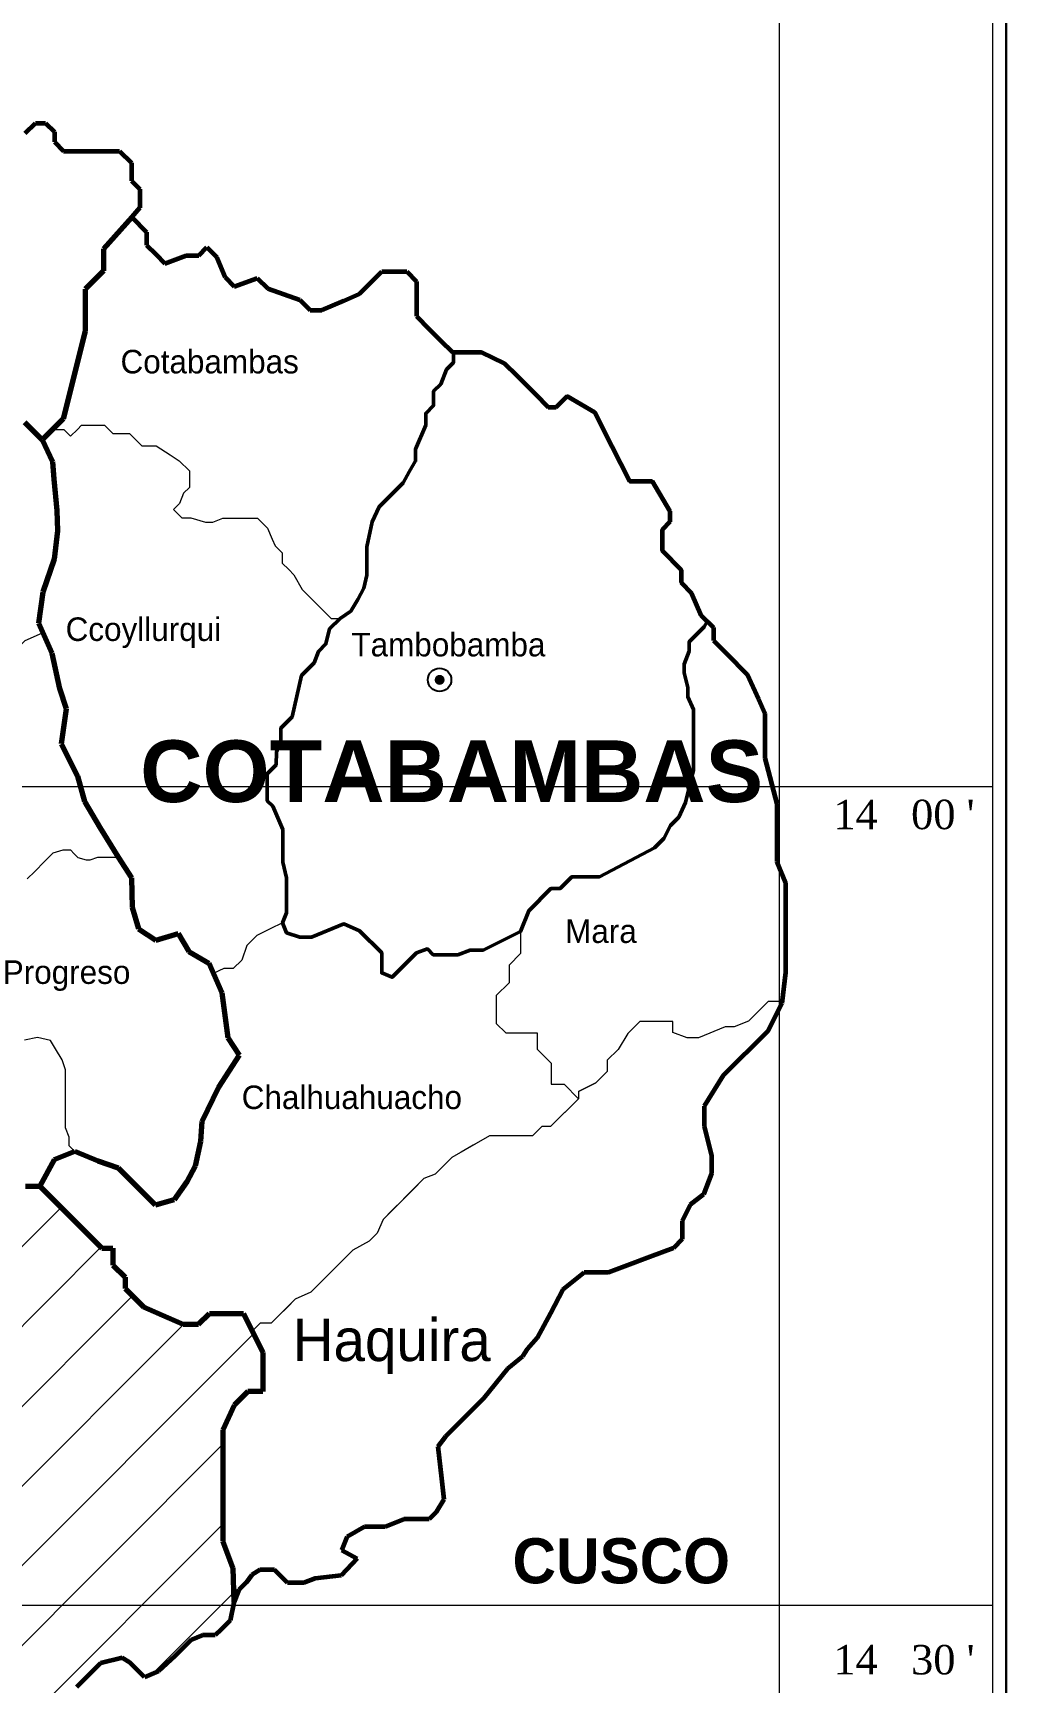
# Model space of a CAD drawing. Header units: metres. Extents: x 758904 to 760277, y 8387332 to 8388258.
# Drawn here: x 760204.64 to 760210.12, y 8387929.39 to 8387938.69 of the extents above; entities that cross this region are included whole.
import ezdxf

# ---------------------------------------------------------------- set-up
doc = ezdxf.new("R2010")
doc.units = ezdxf.units.M
doc.layers.add('05', color=5, linetype='Continuous')
doc.layers.add('CAJA AGUA', color=140, linetype='Continuous')
for name, color, linetype, lineweight in [('8', 5, 'Continuous', 60), ('Cap Prov', 94, 'Continuous', 25), ('Distrito', 212, 'Continuous', 25), ('Ejes de Coordenadas', 38, 'Continuous', 5), ('PERFIL', 150, 'Continuous', 9), ('PLUMA 2', 121, 'Continuous', 9), ('poste', 131, 'Continuous', 30), ('Red vías Vecinales', 106, 'Continuous', 40)]:
    doc.layers.add(name, color=color, linetype=linetype, lineweight=lineweight)
doc.styles.add('ARIAL', font='arial.ttf')
doc.styles.add('century', font='GOTHIC.TTF')

msp = doc.modelspace()

# ---------------------------------------------------------------- hatches: boundary and pattern name
msp.add_hatch(color=256).paths.add_polyline_path([(760206.9561, 8387935.0431, 1), (760206.8997, 8387935.0431, 1)])
at = {"layer": 'PERFIL'}
h = msp.add_hatch(dxfattribs=at)
h.set_pattern_fill('ANSI31', color=3, scale=0.1, style=0)
h.set_pattern_definition([(45, (-467.80067, -17601.13015), (-0.224506403027, 0.224506403027), [])])
h.paths.add_polyline_path([(760205.7054, 8387930.8177), (760205.7687, 8387930.9559), (760205.8461, 8387931.0333), (760205.9305, 8387931.0333), (760205.9305, 8387931.2535), (760205.8718, 8387931.3733), (760205.8226, 8387931.4736), (760205.7335, 8387931.4736), (760205.6305, 8387931.4736), (760205.5694, 8387931.4125), (760205.4828, 8387931.4125), (760205.3958, 8387931.4503), (760205.2586, 8387931.51), (760205.1542, 8387931.6143), (760205.1542, 8387931.6775), (760205.0863, 8387931.7455), (760205.0863, 8387931.8415), (760205.0229, 8387931.8415), (760204.976, 8387931.8884), (760204.9244, 8387931.94), (760204.8213, 8387932.0431), (760204.7604, 8387932.1041), (760204.6735, 8387932.1909), (760204.5938, 8387932.1909), (760204.4812, 8387932.1909), (760204.3919, 8387932.1909), (760204.3305, 8387932.1295), (760204.3305, 8387929.829), (760205.764, 8387929.829), (760205.7672, 8387929.8445), (760205.7617, 8387930.0399), (760205.7054, 8387930.1898)])
h.paths.add_polyline_path([(760204.3305, 8387932.1295), (760204.3215, 8387932.1206), (760204.2407, 8387932.0398), (760204.2008, 8387931.9265), (760204.1717, 8387931.8439), (760204.0122, 8387931.9002), (760203.97, 8387931.858), (760203.8251, 8387931.7731), (760203.7477, 8387931.6879), (760203.635, 8387931.5832), (760203.5616, 8387931.5531), (760203.4991, 8387931.6156), (760203.3398, 8387931.6156), (760203.3398, 8387931.4837), (760203.3077, 8387931.2109), (760203.1807, 8387931.0518), (760203.1319, 8387930.782), (760203.0762, 8387930.6774), (760203.0762, 8387930.6026), (760203.0485, 8387930.575), (760202.993, 8387930.5194), (760202.9664, 8387930.4348), (760202.9469, 8387930.3727), (760202.8974, 8387930.3232), (760202.8974, 8387930.2404), (760202.9187, 8387930.1848), (760202.9402, 8387930.1289), (760202.9573, 8387930.0843), (760202.9767, 8387930.0337), (760202.9767, 8387929.9904), (760203.0133, 8387929.9538), (760203.0133, 8387929.8713), (760202.9988, 8387929.829), (760204.3305, 8387929.829)])
h.paths.add_polyline_path([(760204.3305, 8387929.829), (760202.9988, 8387929.829), (760202.9922, 8387929.8098), (760202.9922, 8387929.7622), (760202.9922, 8387929.7165), (760202.9922, 8387929.6709), (760202.9406, 8387929.6709), (760202.9148, 8387929.6967), (760202.8594, 8387929.6967), (760202.8666, 8387929.6771), (760202.8666, 8387929.6461), (760202.8925, 8387929.5922), (760202.9045, 8387929.5344), (760202.9464, 8387929.4924), (760202.9575, 8387929.414), (760202.9575, 8387929.3691), (760202.9395, 8387929.3232), (760202.9395, 8387929.2633), (760202.9395, 8387929.1964), (760202.9395, 8387929.123), (760202.9395, 8387929.0641), (760202.9555, 8387929.0242), (760202.9445, 8387928.9474), (760202.9305, 8387928.8785), (760202.9455, 8387928.8066), (760202.9795, 8387928.7727), (760203.0085, 8387928.7293), (760203.0481, 8387928.6699), (760203.0634, 8387928.6275), (760203.091, 8387928.5508), (760203.1186, 8387928.4741), (760203.1324, 8387928.4034), (760203.1435, 8387928.3464), (760203.1435, 8387928.2597), (760203.1164, 8387928.1719), (760203.0994, 8387928.0934), (760203.0824, 8387928.0006), (760203.0505, 8387927.9108), (760203.0229, 8387927.8332), (760203.0002, 8387927.7695), (760202.9885, 8387927.6431), (760203.0279, 8387927.6728), (760203.1085, 8387927.683), (760203.1932, 8387927.6687), (760203.2736, 8387927.6533), (760203.35, 8387927.6038), (760203.3841, 8387927.5121), (760203.4615, 8387927.4348), (760203.4615, 8387927.344), (760203.4722, 8387927.2785), (760203.5162, 8387927.2358), (760203.5754, 8387927.2657), (760203.606, 8387927.4038), (760203.6927, 8387927.4904), (760203.7864, 8387927.5576), (760203.8928, 8387927.6196), (760204.067, 8387927.6196), (760204.1175, 8387927.6433), (760204.1611, 8387927.6891), (760204.2079, 8387927.7014), (760204.2754, 8387927.7414), (760204.3146, 8387927.7296), (760204.3305, 8387927.7318)])
h.paths.add_polyline_path([(760205.5274, 8387929.6334), (760205.5914, 8387929.6603), (760205.6627, 8387929.6603), (760205.6957, 8387929.6933), (760205.7463, 8387929.7439), (760205.764, 8387929.829), (760204.3305, 8387929.829), (760204.3305, 8387927.7318), (760204.416, 8387927.7438), (760204.4839, 8387927.7832), (760204.554, 8387927.8231), (760204.6103, 8387927.8209), (760204.6829, 8387927.8467), (760204.7465, 8387927.9523), (760204.7655, 8387928.1347), (760204.7224, 8387928.208), (760204.6922, 8387928.3626), (760204.521, 8387928.5338), (760204.46, 8387928.7524), (760204.5171, 8387929.0037), (760204.5914, 8387929.0779), (760204.7048, 8387929.1914), (760204.8802, 8387929.3668), (760205.0163, 8387929.5029), (760205.1376, 8387929.532), (760205.181, 8387929.5066), (760205.2639, 8387929.4236), (760205.3422, 8387929.4567), (760205.4343, 8387929.5421)])
h.paths.add_polyline_path([(760203.3434, 8387929.7958), (760204.8054, 8387929.7958), (760204.8054, 8387930.082), (760203.3434, 8387930.082)], flags=9)
h.paths.add_polyline_path([(760200.7693, 8387929.9753), (760203.6195, 8387929.9753), (760203.6195, 8387930.5884), (760200.7693, 8387930.5884)], flags=9)

# ---------------------------------------------------------------- linework, layer by layer
at = {"lineweight": 60}
for p, q in [((760204.5922, 8387938.1229), (760204.65, 8387938.1806)), ((760204.65, 8387938.1806), (760204.7057, 8387938.1806)), ((760204.7057, 8387938.1806), (760204.7563, 8387938.1301)), ((760204.7563, 8387938.1301), (760204.7563, 8387938.0743)), ((760204.7563, 8387938.0743), (760204.8081, 8387938.0225)), ((760204.8081, 8387938.0225), (760204.9136, 8387938.0225)), ((760204.9136, 8387938.0225), (760205.0044, 8387938.0225)), ((760205.0044, 8387938.0225), (760205.1241, 8387938.0225)), ((760205.1241, 8387938.0225), (760205.1911, 8387937.9556)), ((760205.1911, 8387937.9556), (760205.1911, 8387937.8557)), ((760205.1911, 8387937.8557), (760205.2381, 8387937.8087)), ((760205.2381, 8387937.8087), (760205.2381, 8387937.7031)), ((760205.2381, 8387937.7031), (760205.1922, 8387937.6501)), ((760205.1922, 8387937.6501), (760205.2761, 8387937.5663)), ((760205.2761, 8387937.5663), (760205.2761, 8387937.4928)), ((760205.2761, 8387937.4928), (760205.3281, 8387937.4408)), ((760205.3281, 8387937.4408), (760205.3796, 8387937.3892)), ((760205.3796, 8387937.3892), (760205.4998, 8387937.435)), ((760205.4998, 8387937.435), (760205.5699, 8387937.435)), ((760205.5699, 8387937.435), (760205.6153, 8387937.4804)), ((760205.6153, 8387937.4804), (760205.6711, 8387937.4247)), ((760205.6711, 8387937.4247), (760205.7185, 8387937.3113)), ((760206.5528, 8387937.2944), (760206.6023, 8387937.3439)), ((760206.6023, 8387937.3439), (760206.6721, 8387937.3439)), ((760206.6721, 8387937.3439), (760206.7423, 8387937.3439)), ((760206.7423, 8387937.3439), (760206.7977, 8387937.2884)), ((760205.7185, 8387937.3113), (760205.7701, 8387937.2597)), ((760205.7701, 8387937.2597), (760205.9002, 8387937.3072)), ((760205.9002, 8387937.3072), (760205.96, 8387937.2474)), ((760205.96, 8387937.2474), (760206.1396, 8387937.1835)), ((760206.4763, 8387937.2179), (760206.5528, 8387937.2944)), ((760206.7977, 8387937.2884), (760206.7977, 8387937.1752)), ((760206.1396, 8387937.1835), (760206.1973, 8387937.1257)), ((760206.2634, 8387937.1257), (760206.3873, 8387937.1794)), ((760206.3873, 8387937.1794), (760206.4763, 8387937.2179)), ((760206.7977, 8387937.1752), (760206.7977, 8387937.0915)), ((760206.1973, 8387937.1257), (760206.2634, 8387937.1257)), ((760206.7977, 8387937.0915), (760206.8696, 8387937.0196)), ((760206.8696, 8387937.0196), (760206.9335, 8387936.9557)), ((760206.9335, 8387936.9557), (760206.9995, 8387936.8897)), ((760206.9995, 8387936.8897), (760207.0983, 8387936.8897)), ((760207.0983, 8387936.8897), (760207.1644, 8387936.8897)), ((760207.1644, 8387936.8897), (760207.2923, 8387936.8275)), ((760207.2923, 8387936.8275), (760207.3645, 8387936.7553)), ((760207.3645, 8387936.7553), (760207.4677, 8387936.6522)), ((760207.4677, 8387936.6522), (760207.5399, 8387936.58)), ((760207.5854, 8387936.58), (760207.6474, 8387936.6419)), ((760207.6474, 8387936.6419), (760207.8001, 8387936.5512)), ((760207.5399, 8387936.58), (760207.5854, 8387936.58)), ((760207.8001, 8387936.5512), (760207.8991, 8387936.3574)), ((760207.8991, 8387936.3574), (760207.9478, 8387936.2622)), ((760207.9478, 8387936.2622), (760207.9991, 8387936.1619)), ((760207.9991, 8387936.1619), (760208.1262, 8387936.1619)), ((760208.1262, 8387936.1619), (760208.2252, 8387935.9945)), ((760208.2252, 8387935.9945), (760208.2252, 8387935.9326)), ((760208.2252, 8387935.9326), (760208.1819, 8387935.8893)), ((760208.1819, 8387935.8893), (760208.1819, 8387935.7718)), ((760208.1819, 8387935.7718), (760208.2901, 8387935.6636)), ((760208.2901, 8387935.6636), (760208.2901, 8387935.5909)), ((760208.2901, 8387935.5909), (760208.3486, 8387935.5324)), ((760208.3486, 8387935.5324), (760208.403, 8387935.4053)), ((760208.403, 8387935.4053), (760208.4711, 8387935.3372)), ((760208.4711, 8387935.3372), (760208.4711, 8387935.2651)), ((760208.4711, 8387935.2651), (760208.5443, 8387935.1918)), ((760208.5443, 8387935.1918), (760208.6619, 8387935.0742)), ((760208.6619, 8387935.0742), (760208.725, 8387934.9352)), ((760208.725, 8387934.9352), (760208.7616, 8387934.8543)), ((760208.7616, 8387934.8543), (760208.7616, 8387934.7496)), ((760208.7616, 8387934.7496), (760208.7616, 8387934.6011)), ((760208.7616, 8387934.6011), (760208.8282, 8387934.3454)), ((760208.8282, 8387934.3454), (760208.8282, 8387934.2135)), ((760208.8282, 8387934.2135), (760208.8282, 8387934.1104)), ((760208.8282, 8387934.1104), (760208.8282, 8387934.0197)), ((760208.8282, 8387934.0197), (760208.8778, 8387933.9022)), ((760208.8778, 8387933.9022), (760208.8778, 8387933.7826)), ((760208.8778, 8387933.7826), (760208.8778, 8387933.6424)), ((760208.8778, 8387933.6424), (760208.8778, 8387933.531)), ((760208.8778, 8387933.531), (760208.8778, 8387933.395)), ((760208.8778, 8387933.395), (760208.8567, 8387933.2222)), ((760208.8567, 8387933.2222), (760208.7762, 8387933.0627)), ((760208.7762, 8387933.0627), (760208.5269, 8387932.8135)), ((760208.5269, 8387932.8135), (760208.4196, 8387932.6403)), ((760208.4196, 8387932.6403), (760208.4196, 8387932.5289)), ((760208.4196, 8387932.5289), (760208.4609, 8387932.364)), ((760208.4609, 8387932.364), (760208.4609, 8387932.2623)), ((760208.4609, 8387932.2623), (760208.4154, 8387932.1427)), ((760208.4154, 8387932.1427), (760208.3401, 8387932.085)), ((760208.3401, 8387932.085), (760208.2957, 8387931.9943)), ((760208.2957, 8387931.9943), (760208.2957, 8387931.8912)), ((760208.2957, 8387931.8912), (760208.2462, 8387931.8417)), ((760208.1141, 8387931.7922), (760207.9851, 8387931.744)), ((760208.2462, 8387931.8417), (760208.1141, 8387931.7922)), ((760207.7425, 8387931.7043), (760207.6223, 8387931.6072)), ((760207.8792, 8387931.7043), (760207.7425, 8387931.7043)), ((760207.9851, 8387931.744), (760207.8792, 8387931.7043)), ((760207.6223, 8387931.6072), (760207.5527, 8387931.4747)), ((760207.5527, 8387931.4747), (760207.4784, 8387931.3357)), ((760207.4784, 8387931.3357), (760207.4206, 8387931.2717)), ((760207.3956, 8387931.2313), (760207.3121, 8387931.1632)), ((760207.4206, 8387931.2717), (760207.3956, 8387931.2313)), ((760207.3121, 8387931.1632), (760207.177, 8387930.9963)), ((760207.177, 8387930.9963), (760207.0945, 8387930.9138)), ((760207.0223, 8387930.8416), (760206.9604, 8387930.7797)), ((760207.0945, 8387930.9138), (760207.0223, 8387930.8416)), ((760206.9604, 8387930.7797), (760206.9182, 8387930.7241)), ((760206.9182, 8387930.7241), (760206.9182, 8387930.7241)), ((760206.9182, 8387930.7241), (760206.9387, 8387930.5427)), ((760206.9387, 8387930.5427), (760206.9523, 8387930.4243)), ((760206.9523, 8387930.4243), (760206.9087, 8387930.3542)), ((760206.5037, 8387930.2717), (760206.4066, 8387930.214)), ((760206.6192, 8387930.2717), (760206.5037, 8387930.2717)), ((760206.7266, 8387930.3147), (760206.6192, 8387930.2717)), ((760206.8693, 8387930.3147), (760206.7266, 8387930.3147)), ((760206.9087, 8387930.3542), (760206.8693, 8387930.3147)), ((760206.4066, 8387930.214), (760206.3757, 8387930.1398)), ((760206.4629, 8387930.0923), (760206.3731, 8387929.9958)), ((760206.3757, 8387930.1398), (760206.4629, 8387930.0923)), ((760206.4629, 8387930.0923), (760206.4629, 8387930.0923)), ((760205.8683, 8387930), (760205.8391, 8387929.9583)), ((760205.9134, 8387930.0292), (760205.8683, 8387930)), ((760205.9968, 8387930.0292), (760205.9134, 8387930.0292)), ((760206.0702, 8387929.9558), (760205.9968, 8387930.0292)), ((760206.3731, 8387929.9958), (760206.2271, 8387929.9789)), ((760205.7958, 8387929.915), (760205.7672, 8387929.8445)), ((760205.8391, 8387929.9583), (760205.7958, 8387929.915)), ((760206.1617, 8387929.9558), (760206.0702, 8387929.9558)), ((760206.2271, 8387929.9789), (760206.1617, 8387929.9558)), ((760205.7672, 8387929.8445), (760205.7463, 8387929.7439)), ((760205.7463, 8387929.7439), (760205.6957, 8387929.6933)), ((760205.5274, 8387929.6334), (760205.4343, 8387929.5421)), ((760205.5914, 8387929.6603), (760205.5274, 8387929.6334)), ((760205.6627, 8387929.6603), (760205.5914, 8387929.6603)), ((760205.6957, 8387929.6933), (760205.6627, 8387929.6603)), ((760205.1376, 8387929.532), (760205.0163, 8387929.5029)), ((760205.181, 8387929.5066), (760205.1376, 8387929.532)), ((760205.4343, 8387929.5421), (760205.3422, 8387929.4567)), ((760205.0163, 8387929.5029), (760204.8802, 8387929.3668)), ((760205.2639, 8387929.4236), (760205.181, 8387929.5066)), ((760205.3422, 8387929.4567), (760205.2639, 8387929.4236))]:
    msp.add_line(p, q, dxfattribs=at)
msp.add_circle((760206.9279, 8387935.0431), 0.0658)
at = {"layer": 'CAJA AGUA', "linetype": 'Continuous', "lineweight": 50, "flags": 128}
msp.add_lwpolyline([(760207.0064, 8387936.8897), (760207.0064, 8387936.8316), (760206.9666, 8387936.7912), (760206.9339, 8387936.7087), (760206.8942, 8387936.669), (760206.8942, 8387936.589), (760206.8493, 8387936.544), (760206.8493, 8387936.4773), (760206.7923, 8387936.3424), (760206.7923, 8387936.2767), (760206.757, 8387936.2152), (760206.7217, 8387936.1537), (760206.5862, 8387936.0182), (760206.5484, 8387935.933), (760206.5178, 8387935.792), (760206.5178, 8387935.6337), (760206.5015, 8387935.5601), (760206.4669, 8387935.4961), (760206.427, 8387935.4307), (760206.3667, 8387935.3892), (760206.3072, 8387935.3298), (760206.2866, 8387935.2456), (760206.2443, 8387935.2032), (760206.2201, 8387935.1388), (760206.1485, 8387935.0672), (760206.0957, 8387934.8341), (760206.0321, 8387934.7705), (760206.0321, 8387934.7005), (760206.0083, 8387934.6381), (760206.0062, 8387934.5634), (760205.9559, 8387934.5131), (760205.9559, 8387934.362), (760205.9871, 8387934.3308), (760206.0435, 8387934.1995), (760206.0435, 8387934.0164), (760206.0649, 8387933.9277), (760206.0649, 8387933.7303), (760206.0427, 8387933.6739), (760206.0649, 8387933.6174), (760206.1395, 8387933.5933), (760206.2061, 8387933.5933), (760206.3883, 8387933.6678), (760206.4763, 8387933.6295), (760206.6013, 8387933.5046), (760206.6013, 8387933.3918), (760206.6598, 8387933.3676), (760206.7979, 8387933.5057), (760206.8595, 8387933.5268), (760206.8917, 8387933.4945), (760207.0309, 8387933.4945), (760207.0994, 8387933.5207), (760207.1741, 8387933.5207), (760207.3838, 8387933.6255), (760207.4307, 8387933.7426), (760207.5553, 8387933.8672), (760207.6066, 8387933.8672), (760207.6732, 8387933.9339), (760207.8284, 8387933.9339), (760208.1401, 8387934.0971), (760208.192, 8387934.1489), (760208.2297, 8387934.2221), (760208.2771, 8387934.2695), (760208.3144, 8387934.353), (760208.3596, 8387934.5336), (760208.3596, 8387934.7172), (760208.3596, 8387934.8763), (760208.3264, 8387934.9468), (760208.3264, 8387934.9992), (760208.3063, 8387935.0818), (760208.3063, 8387935.1322), (760208.3345, 8387935.2047), (760208.3345, 8387935.2571), (760208.4192, 8387935.3418), (760208.437, 8387935.3713), (760208.403, 8387935.4053), (760208.3486, 8387935.5324), (760208.2901, 8387935.5909), (760208.2901, 8387935.6636), (760208.1819, 8387935.7718), (760208.1819, 8387935.8893), (760208.2252, 8387935.9326), (760208.2252, 8387935.9945), (760208.1262, 8387936.1619), (760207.9991, 8387936.1619), (760207.8001, 8387936.5512), (760207.6474, 8387936.6419), (760207.5854, 8387936.58), (760207.5399, 8387936.58), (760207.2923, 8387936.8275), (760207.1644, 8387936.8897), (760207.0064, 8387936.8897)], dxfattribs=at)
at = {"layer": 'Cap Prov', "color": 2, "lineweight": 70}
for p, q in [((760205.1922, 8387937.6501), (760205.0324, 8387937.4715)), ((760205.0324, 8387937.4715), (760205.0324, 8387937.3479)), ((760205.0324, 8387937.3479), (760204.9292, 8387937.2448)), ((760204.9292, 8387937.2448), (760204.9292, 8387937.0078)), ((760204.9292, 8387937.0078), (760204.8053, 8387936.5131)), ((760204.8053, 8387936.5131), (760204.6868, 8387936.3946)), ((760204.6868, 8387936.3946), (760204.5887, 8387936.4926)), ((760204.6868, 8387936.3946), (760204.7461, 8387936.2714)), ((760204.7461, 8387936.2714), (760204.7528, 8387936.1737)), ((760204.7528, 8387936.1737), (760204.7706, 8387935.9983)), ((760204.7706, 8387935.9983), (760204.7728, 8387935.8831)), ((760204.7728, 8387935.8831), (760204.755, 8387935.7237)), ((760204.755, 8387935.7237), (760204.6902, 8387935.5378)), ((760204.6902, 8387935.5378), (760204.6661, 8387935.3623)), ((760204.6902, 8387935.5378), (760204.6902, 8387935.5378)), ((760204.6661, 8387935.3623), (760204.7412, 8387935.194)), ((760204.7412, 8387935.194), (760204.7852, 8387934.9952)), ((760204.7852, 8387934.9952), (760204.8218, 8387934.8799)), ((760204.8218, 8387934.8799), (760204.795, 8387934.6825)), ((760204.795, 8387934.6825), (760204.8863, 8387934.5003)), ((760204.8863, 8387934.5003), (760204.925, 8387934.3578)), ((760204.925, 8387934.3578), (760205.0126, 8387934.2116)), ((760205.0126, 8387934.2116), (760205.1154, 8387934.0436)), ((760205.1154, 8387934.0436), (760205.1909, 8387933.9285)), ((760205.1909, 8387933.9285), (760205.1953, 8387933.7614)), ((760205.1953, 8387933.7614), (760205.2305, 8387933.6408)), ((760205.2305, 8387933.6408), (760205.328, 8387933.5768)), ((760205.328, 8387933.5768), (760205.453, 8387933.6145)), ((760205.328, 8387933.5768), (760205.328, 8387933.5768)), ((760205.453, 8387933.6145), (760205.5133, 8387933.5123)), ((760205.5133, 8387933.5123), (760205.626, 8387933.4464)), ((760205.626, 8387933.4464), (760205.6998, 8387933.2789)), ((760205.6998, 8387933.2789), (760205.7339, 8387933.0267)), ((760205.7339, 8387933.0267), (760205.7986, 8387932.928)), ((760205.7986, 8387932.928), (760205.6822, 8387932.7484)), ((760205.6822, 8387932.7484), (760205.587, 8387932.5541)), ((760205.587, 8387932.5541), (760205.5804, 8387932.4428)), ((760205.5804, 8387932.4428), (760205.5491, 8387932.3031)), ((760204.7541, 8387932.3379), (760204.6735, 8387932.1909)), ((760204.8714, 8387932.3854), (760204.7541, 8387932.3379)), ((760205.0036, 8387932.3312), (760204.8714, 8387932.3854)), ((760205.1183, 8387932.2922), (760205.0036, 8387932.3312)), ((760205.3268, 8387932.0837), (760205.1183, 8387932.2922)), ((760205.5491, 8387932.3031), (760205.5025, 8387932.2139)), ((760204.5938, 8387932.1909), (760204.6735, 8387932.1909)), ((760204.6735, 8387932.1909), (760204.7604, 8387932.1041)), ((760205.5025, 8387932.2139), (760205.4312, 8387932.1125)), ((760204.7604, 8387932.1041), (760204.8213, 8387932.0431)), ((760204.8213, 8387932.0431), (760204.8213, 8387932.0431)), ((760204.8213, 8387932.0431), (760204.9244, 8387931.94)), ((760205.4312, 8387932.1125), (760205.3268, 8387932.0837)), ((760205.3268, 8387932.0837), (760205.3268, 8387932.0837)), ((760204.9244, 8387931.94), (760204.976, 8387931.8884)), ((760204.976, 8387931.8884), (760205.0229, 8387931.8415)), ((760205.0229, 8387931.8415), (760205.0863, 8387931.8415)), ((760205.0863, 8387931.8415), (760205.0863, 8387931.7455)), ((760205.0863, 8387931.7455), (760205.1542, 8387931.6775)), ((760205.1542, 8387931.6775), (760205.1542, 8387931.6143)), ((760205.1542, 8387931.6143), (760205.2586, 8387931.51)), ((760205.2586, 8387931.51), (760205.3958, 8387931.4503)), ((760205.3958, 8387931.4503), (760205.4828, 8387931.4125)), ((760205.4828, 8387931.4125), (760205.5694, 8387931.4125)), ((760205.5694, 8387931.4125), (760205.6305, 8387931.4736)), ((760205.6305, 8387931.4736), (760205.7335, 8387931.4736)), ((760205.7335, 8387931.4736), (760205.8226, 8387931.4736)), ((760205.8226, 8387931.4736), (760205.9305, 8387931.2535)), ((760205.9305, 8387931.2535), (760205.9305, 8387931.0895)), ((760205.8461, 8387931.0333), (760205.7687, 8387930.9559)), ((760205.9305, 8387931.0333), (760205.8461, 8387931.0333)), ((760205.9305, 8387931.0895), (760205.9305, 8387931.0333)), ((760205.7687, 8387930.9559), (760205.7054, 8387930.8177)), ((760205.7054, 8387930.8177), (760205.7054, 8387930.5834)), ((760205.7054, 8387930.5834), (760205.7054, 8387930.4335)), ((760205.7054, 8387930.4335), (760205.7054, 8387930.3398)), ((760205.7054, 8387930.3398), (760205.7054, 8387930.1898)), ((760205.7054, 8387930.1898), (760205.7617, 8387930.0399)), ((760205.7617, 8387930.0399), (760205.7672, 8387929.8445))]:
    msp.add_line(p, q, dxfattribs=at)
at = {"layer": 'Ejes de Coordenadas', "linetype": 'Continuous'}
for p, q in [((760208.8417, 8387943.8077), (760208.8417, 8387925.2162)), ((760189.416, 8387934.4418), (760210.0443, 8387934.4418)), ((760189.4298, 8387929.829), (760210.0443, 8387929.829))]:
    msp.add_line(p, q, dxfattribs=at)
msp.add_lwpolyline([(760210.0443, 8387925.2162), (760189.4298, 8387925.2162), (760189.4298, 8387942.4033), (760210.0443, 8387942.4033)], close=True, dxfattribs=at)
at = {"layer": 'PLUMA 2', "linetype": 'Continuous', "lineweight": 5}
for p, q in [((760207.3838, 8387933.6255), (760207.3838, 8387933.5005)), ((760207.3838, 8387933.5005), (760207.3192, 8387933.4359)), ((760207.3192, 8387933.4359), (760207.3192, 8387933.3364)), ((760207.3192, 8387933.3364), (760207.2475, 8387933.2647)), ((760207.2475, 8387933.2647), (760207.2475, 8387933.192)), ((760207.2475, 8387933.192), (760207.2475, 8387933.1067)), ((760207.2475, 8387933.1067), (760207.3003, 8387933.0539)), ((760207.3003, 8387933.0539), (760207.3794, 8387933.0539)), ((760207.3794, 8387933.0539), (760207.478, 8387933.0539)), ((760207.478, 8387933.0539), (760207.478, 8387932.9623)), ((760207.478, 8387932.9623), (760207.5567, 8387932.8835)), ((760207.5567, 8387932.8835), (760207.5567, 8387932.7654)), ((760207.8091, 8387932.7721), (760207.8731, 8387932.8361)), ((760207.5567, 8387932.7654), (760207.6291, 8387932.7654)), ((760207.6291, 8387932.7654), (760207.7111, 8387932.6833)), ((760207.7111, 8387932.7238), (760207.8091, 8387932.7721))]:
    msp.add_line(p, q, dxfattribs=at)
for points in [[(760207.0064, 8387936.8897), (760207.0064, 8387936.8316), (760207.0064, 8387936.8316), (760206.9669, 8387936.7921), (760206.9339, 8387936.7087), (760206.8942, 8387936.669), (760206.8942, 8387936.589), (760206.8493, 8387936.544), (760206.8493, 8387936.4773), (760206.8124, 8387936.39), (760206.7923, 8387936.3424), (760206.7923, 8387936.2767), (760206.7525, 8387936.2136), (760206.7217, 8387936.1537), (760206.6732, 8387936.1052), (760206.6238, 8387936.0558), (760206.5862, 8387936.0182), (760206.5484, 8387935.933), (760206.5323, 8387935.8586), (760206.5178, 8387935.792), (760206.5178, 8387935.7081), (760206.5178, 8387935.6337), (760206.5015, 8387935.5601), (760206.4675, 8387935.497), (760206.427, 8387935.4307), (760206.3667, 8387935.3892)], [(760204.7461, 8387936.4539), (760204.8096, 8387936.4539), (760204.8478, 8387936.4157), (760204.8862, 8387936.4541), (760204.9094, 8387936.4773), (760204.9689, 8387936.4773), (760205.0395, 8387936.4773), (760205.0854, 8387936.4314), (760205.1787, 8387936.4314), (760205.249, 8387936.3611), (760205.3299, 8387936.3611), (760205.4086, 8387936.3111), (760205.4604, 8387936.2781), (760205.5178, 8387936.2207), (760205.5178, 8387936.1781), (760205.5178, 8387936.1277), (760205.4844, 8387936.0943), (760205.461, 8387936.0371), (760205.4267, 8387936.0028), (760205.4741, 8387935.9554), (760205.5255, 8387935.9554), (760205.6082, 8387935.9323), (760205.6486, 8387935.9323), (760205.705, 8387935.9545), (760205.8099, 8387935.9545), (760205.9006, 8387935.9545), (760205.9567, 8387935.8984), (760205.9835, 8387935.8365), (760205.9998, 8387935.7989), (760206.0393, 8387935.7594), (760206.0393, 8387935.7015), (760206.0769, 8387935.664), (760206.1052, 8387935.6357), (760206.1529, 8387935.5525), (760206.1912, 8387935.5142), (760206.2335, 8387935.4718), (760206.2728, 8387935.4325), (760206.3162, 8387935.3892), (760206.3667, 8387935.3892), (760206.3072, 8387935.3298), (760206.2866, 8387935.2456), (760206.2443, 8387935.2032), (760206.2201, 8387935.1388), (760206.1485, 8387935.0672), (760206.1273, 8387934.9736), (760206.1089, 8387934.8923), (760206.0957, 8387934.8341), (760206.0321, 8387934.7705), (760206.0321, 8387934.7005), (760206.0083, 8387934.6381), (760206.0083, 8387934.5655), (760205.9559, 8387934.5131), (760205.9559, 8387934.4285), (760205.9559, 8387934.362), (760205.9871, 8387934.3308), (760206.0144, 8387934.2673), (760206.0435, 8387934.1995), (760206.0435, 8387934.105), (760206.0435, 8387934.0164), (760206.0649, 8387933.9277), (760206.0649, 8387933.833), (760206.0649, 8387933.7303), (760206.0427, 8387933.6739), (760205.9721, 8387933.6396), (760205.8973, 8387933.6033), (760205.841, 8387933.547), (760205.8128, 8387933.4643), (760205.7644, 8387933.4159), (760205.712, 8387933.4159), (760205.6512, 8387933.3892)], [(760206.0427, 8387933.6739), (760206.0649, 8387933.6174), (760206.1395, 8387933.5933), (760206.2061, 8387933.5933), (760206.2948, 8387933.6295), (760206.3883, 8387933.6678), (760206.4763, 8387933.6295), (760206.5176, 8387933.5882), (760206.5549, 8387933.5509), (760206.6013, 8387933.5046), (760206.6013, 8387933.4321), (760206.6013, 8387933.3918), (760206.6598, 8387933.3676), (760206.688, 8387933.3958), (760206.7122, 8387933.42), (760206.7586, 8387933.4664), (760206.7979, 8387933.5057), (760206.8595, 8387933.5268), (760206.8917, 8387933.4945), (760206.9684, 8387933.4945), (760207.0309, 8387933.4945), (760207.0994, 8387933.5207), (760207.1741, 8387933.5207), (760207.2507, 8387933.559), (760207.3233, 8387933.5953), (760207.3838, 8387933.6255), (760207.408, 8387933.6859), (760207.4307, 8387933.7426), (760207.4867, 8387933.7987), (760207.5553, 8387933.8672), (760207.6066, 8387933.8672), (760207.6732, 8387933.9339), (760207.7517, 8387933.9339), (760207.8284, 8387933.9339), (760207.9171, 8387933.9803), (760207.9674, 8387934.0066), (760208.0519, 8387934.0509), (760208.1401, 8387934.0971), (760208.192, 8387934.1489), (760208.2297, 8387934.2221), (760208.2771, 8387934.2695), (760208.3144, 8387934.353), (760208.3386, 8387934.4498), (760208.3596, 8387934.5336), (760208.3596, 8387934.6265), (760208.3596, 8387934.7172), (760208.3596, 8387934.8038), (760208.3596, 8387934.8763), (760208.3264, 8387934.9468), (760208.3264, 8387934.9992), (760208.3063, 8387935.0818), (760208.3063, 8387935.1322), (760208.3345, 8387935.2047), (760208.3345, 8387935.2571), (760208.3768, 8387935.2994), (760208.4192, 8387935.3418), (760208.4438, 8387935.3837)]]:
    msp.add_lwpolyline(points, dxfattribs=at)
at = {"layer": 'PLUMA 2', "linetype": 'Continuous', "lineweight": 5, "flags": 128}
for points in [[(760205.8718, 8387931.3733), (760205.8718, 8387931.3733), (760205.9305, 8387931.2535), (760205.9305, 8387931.0333), (760205.8461, 8387931.0333), (760205.7687, 8387930.9559), (760205.7054, 8387930.8177), (760205.7054, 8387930.1898), (760205.7617, 8387930.0399), (760205.7672, 8387929.8445), (760205.7958, 8387929.915), (760205.8391, 8387929.9583), (760205.8683, 8387930), (760205.9134, 8387930.0292), (760205.9968, 8387930.0292), (760206.0702, 8387929.9558), (760206.1617, 8387929.9558), (760206.2271, 8387929.9789), (760206.3731, 8387929.9958), (760206.4629, 8387930.0923), (760206.3757, 8387930.1398), (760206.4066, 8387930.214), (760206.5037, 8387930.2717), (760206.6192, 8387930.2717), (760206.7266, 8387930.3147), (760206.8693, 8387930.3147), (760206.9087, 8387930.3542), (760206.9523, 8387930.4243), (760206.9182, 8387930.7241), (760206.9604, 8387930.7797), (760207.177, 8387930.9963), (760207.3121, 8387931.1632), (760207.3956, 8387931.2313), (760207.4206, 8387931.2717), (760207.4784, 8387931.3357), (760207.5527, 8387931.4747), (760207.6223, 8387931.6072), (760207.7425, 8387931.7043), (760207.8792, 8387931.7043), (760208.2462, 8387931.8417), (760208.2957, 8387931.8912), (760208.2957, 8387931.9943), (760208.3171, 8387932.038), (760208.3401, 8387932.085), (760208.3943, 8387932.1266), (760208.4154, 8387932.1427), (760208.4609, 8387932.2623), (760208.4609, 8387932.364), (760208.4196, 8387932.5289), (760208.4196, 8387932.6403), (760208.5269, 8387932.8135), (760208.7762, 8387933.0627), (760208.8567, 8387933.2222), (760208.8578, 8387933.2309), (760208.7807, 8387933.2309), (760208.6695, 8387933.1198), (760208.5874, 8387933.0885), (760208.537, 8387933.0885), (760208.3868, 8387933.0256), (760208.3239, 8387933.0256), (760208.2418, 8387933.057), (760208.2418, 8387933.1186), (760208.0568, 8387933.1186), (760207.988, 8387933.0498), (760207.9341, 8387932.9611), (760207.8731, 8387932.9001), (760207.8731, 8387932.8361), (760207.8091, 8387932.7721), (760207.7111, 8387932.7238), (760207.7111, 8387932.6833), (760207.5538, 8387932.5259), (760207.5041, 8387932.5259), (760207.4516, 8387932.4734), (760207.2093, 8387932.4734), (760206.9964, 8387932.3519), (760206.903, 8387932.2585), (760206.8395, 8387932.2326), (760206.6088, 8387932.0019), (760206.576, 8387931.926), (760206.5313, 8387931.8813), (760206.4383, 8387931.8294), (760206.2015, 8387931.5926), (760206.1144, 8387931.5541), (760205.9779, 8387931.4176), (760205.9161, 8387931.4176), (760205.8718, 8387931.3733)], [(760207.7111, 8387932.6833), (760207.6697, 8387932.6419), (760207.6045, 8387932.5767), (760207.5538, 8387932.5259), (760207.5041, 8387932.5259), (760207.4516, 8387932.4734), (760207.3543, 8387932.4734), (760207.2697, 8387932.4734), (760207.2093, 8387932.4734), (760207.1174, 8387932.421), (760207.0495, 8387932.3822), (760206.9964, 8387932.3519), (760206.9405, 8387932.2959), (760206.903, 8387932.2585), (760206.8395, 8387932.2326), (760206.7755, 8387932.1686), (760206.7199, 8387932.113), (760206.6631, 8387932.0563), (760206.6088, 8387932.0019), (760206.576, 8387931.926), (760206.5313, 8387931.8813), (760206.4383, 8387931.8294), (760206.4045, 8387931.7956), (760206.361, 8387931.7521), (760206.2849, 8387931.676), (760206.2341, 8387931.6253), (760206.2015, 8387931.5926), (760206.1144, 8387931.5541), (760206.0697, 8387931.5094), (760206.0214, 8387931.4611), (760205.9779, 8387931.4176), (760205.9161, 8387931.4176), (760205.8766, 8387931.3781)]]:
    msp.add_lwpolyline(points, dxfattribs=at)
at = {"layer": 'poste', "color": 2, "linetype": 'Continuous', "lineweight": 5}
for points in [[(760203.8002, 8387934.2621), (760203.8002, 8387934.3113), (760203.7617, 8387934.3498), (760203.7617, 8387934.4259), (760203.7617, 8387934.4831), (760203.8475, 8387934.569), (760203.9112, 8387934.6326), (760203.9733, 8387934.6948), (760204.0529, 8387934.7744), (760204.1532, 8387934.8269), (760204.2265, 8387934.9002), (760204.2265, 8387934.9511), (760204.2854, 8387935.01), (760204.3316, 8387935.0562), (760204.3921, 8387935.1167), (760204.4574, 8387935.182), (760204.5579, 8387935.2312), (760204.5913, 8387935.2646), (760204.69, 8387935.3087)], [(760204.6032, 8387933.9221), (760204.6451, 8387933.964), (760204.6999, 8387934.0188), (760204.7493, 8387934.0682), (760204.8055, 8387934.085), (760204.8461, 8387934.085), (760204.8677, 8387934.0633), (760204.888, 8387934.043), (760204.9354, 8387934.0282), (760204.9571, 8387934.0282), (760205.0017, 8387934.0444), (760205.0545, 8387934.0444), (760205.1154, 8387934.0436)], [(760204.8714, 8387932.3854), (760204.8388, 8387932.4179), (760204.8388, 8387932.4662), (760204.8194, 8387932.5189), (760204.8194, 8387932.5621), (760204.8194, 8387932.6108), (760204.8194, 8387932.677), (760204.8194, 8387932.723), (760204.8194, 8387932.7919), (760204.8194, 8387932.846), (760204.8005, 8387932.9014), (760204.7626, 8387932.9636), (760204.7342, 8387933.0103), (760204.6611, 8387933.0271), (760204.5881, 8387933.0122)]]:
    msp.add_lwpolyline(points, dxfattribs=at)
at = {"layer": 'Red vías Vecinales', "color": 7, "lineweight": 30}
msp.add_lwpolyline([(760189.4298, 8387925.2162), (760210.1208, 8387925.2162), (760210.1208, 8387943.8077), (760189.4298, 8387943.8077), (760189.4298, 8387925.2162)], dxfattribs=at)

# ---------------------------------------------------------------- texts
at = {"layer": '05', "insert": (760205.2399, 8387934.7023), "char_height": 0.348122, "attachment_point": 1, "style": 'century'}
msp.add_mtext('{\\fArial|b1|i0|c0|p34;COTABAMBAS}', dxfattribs=at)
at = {"layer": '8', "color": 7, "insert": (760207.3387, 8387930.2064), "char_height": 0.253964, "attachment_point": 1, "style": 'century'}
msp.add_mtext('{\\fBankGothic Md BT|b1|i0|c0|p34;CUSCO}', dxfattribs=at)
at = {"layer": 'Distrito', "linetype": 'Continuous', "lineweight": 5, "attachment_point": 1, "style": 'century'}
for s, insert, char_height, width in [('Cotabambas', (760205.129, 8387936.9024), 0.13255, 1.677093), ('Ccoyllurqui', (760204.8195, 8387935.3949), 0.132554, 1.677093), ('Tambobamba', (760206.4307, 8387935.3079), 0.13255, 1.677093), ('Mara', (760207.6355, 8387933.6932), 0.13255, 1.677093), ('Progreso', (760204.4652, 8387933.4625), 0.13255, 1.677093), ('Chalhuahuacho', (760205.8121, 8387932.7573), 0.132554, 1.677093), ('Haquira', (760206.0991, 8387931.4434), 0.2386, 3.018767)]:
    msp.add_mtext(s, dxfattribs=dict(at, insert=insert, char_height=char_height, width=width))
at = {"layer": 'Ejes de Coordenadas', "char_height": 0.165812, "width": 1.111464, "attachment_point": 1, "style": 'ARIAL'}
for s, insert in [("{\\fTimes New Roman|b0|i0|c0|p18;14   00 '}", (760209.1474, 8387934.3676)), ("{\\fTimes New Roman|b0|i0|c0|p18;14   30 '}", (760209.1474, 8387929.6052))]:
    msp.add_mtext(s, dxfattribs=dict(at, insert=insert))

doc.saveas('drawing.dxf')
